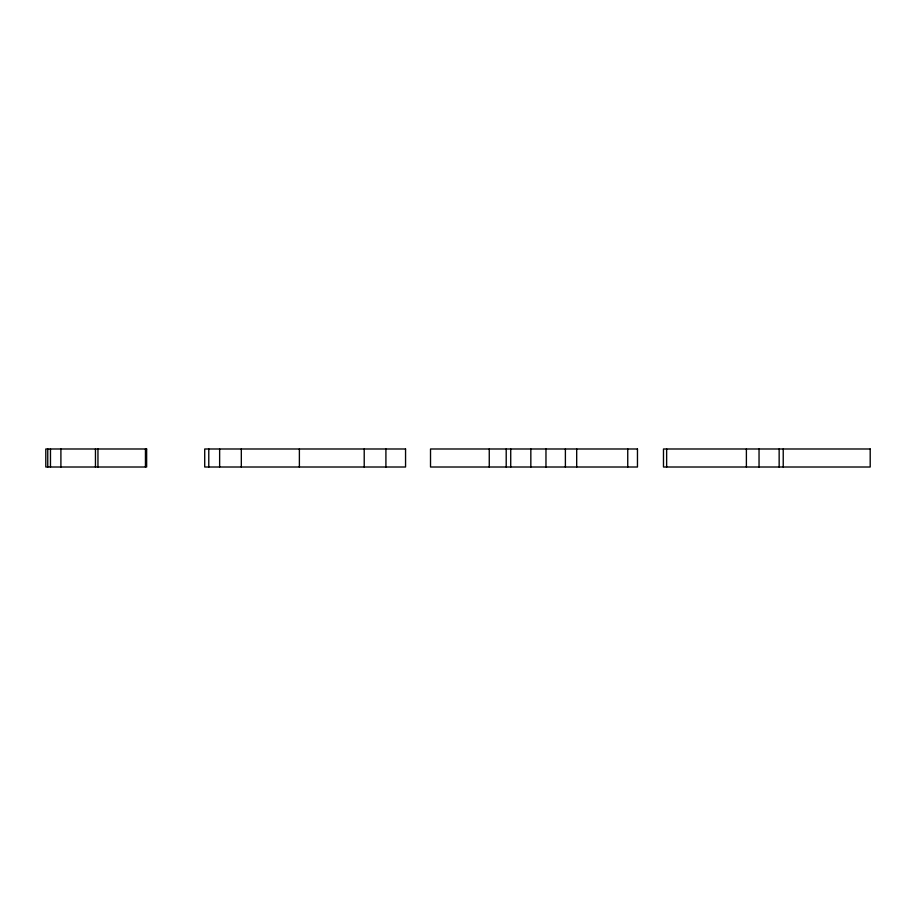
<?xml version="1.0" encoding="UTF-8"?>
<svg xmlns="http://www.w3.org/2000/svg" width="916" height="916" viewBox="0 0 916 916"><rect width="100%" height="100%" fill="white"/><g stroke="black" fill="none" stroke-linecap="round" stroke-linejoin="round"><path stroke-width="1.37" d="M783.226 448.989L783.226 467.011M779.15 448.989L779.15 467.011M759.043 448.989L759.043 467.011M746.391 448.989L746.391 467.011M666.642 448.989L666.642 467.011M627.746 448.989L627.746 467.011M576.691 448.989L576.691 467.011M565.39 448.989L565.39 467.011M545.97 448.989L545.97 467.011M530.833 448.989L530.833 467.011M510.727 448.989L510.727 467.011M506.205 448.989L506.205 467.011M489.259 448.989L489.259 467.011M385.911 448.989L385.911 467.011M364.213 448.989L364.213 467.011M299.383 448.989L299.383 467.011M241.32 448.989L241.32 467.011M219.634 448.989L219.634 467.011M208.779 448.989L208.779 467.011M145.449 448.989L145.449 467.011M97.955 448.989L97.955 467.011M95.459 448.989L95.459 467.011M60.903 448.989L60.903 467.011M50.472 448.989L50.472 467.011M47.758 448.989L47.758 467.011M146.64 448.989L45.8 448.989L45.8 467.011L146.64 467.011L146.64 448.989M405.559 448.989L204.715 448.989L204.715 467.011L405.559 467.011L405.559 448.989M637.467 448.989L430.52 448.989L430.52 467.011L637.467 467.011L637.467 448.989M870.2 448.989L663.482 448.989L663.482 467.011L870.2 467.011L870.2 448.989"/></g></svg>
